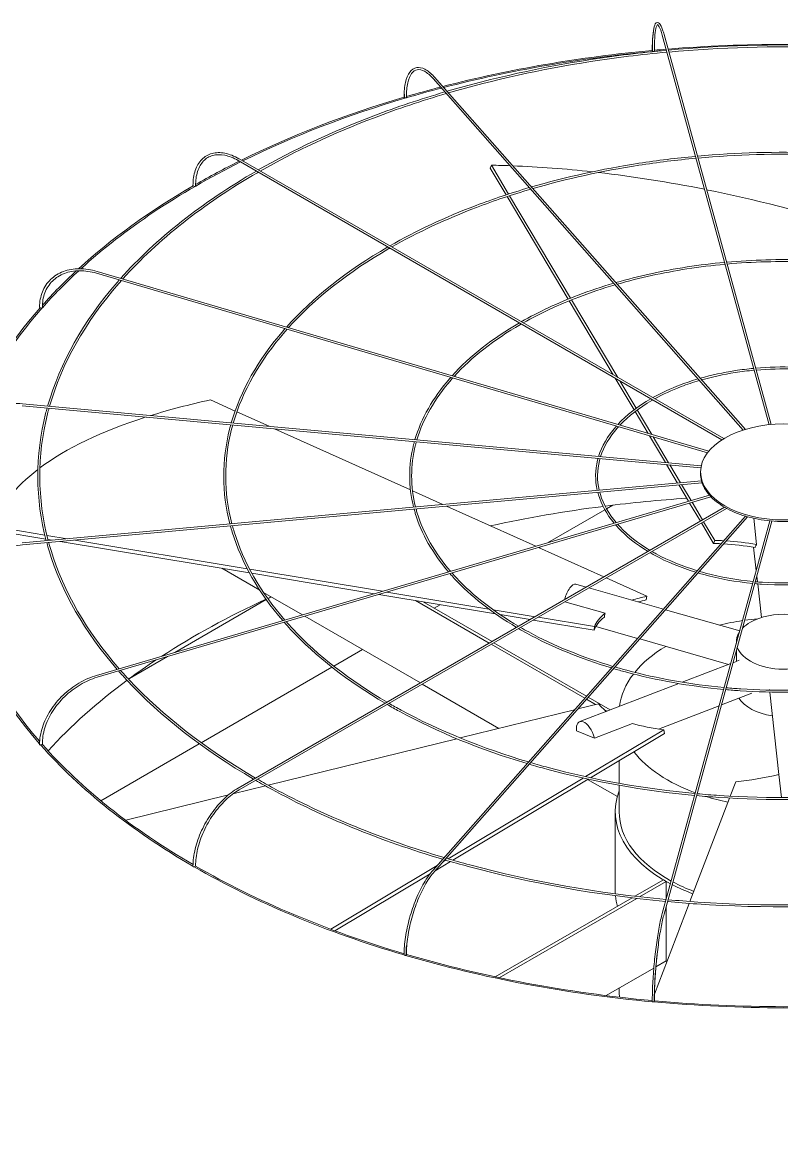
# Model space of a CAD drawing. Header units: millimetres. Extents: x -312439 to 477422, y -331570 to 212570.
# Drawn here: x 396919.3 to 397157.8, y 93572.8 to 93925.2 of the extents above; entities that cross this region are included whole.
import ezdxf

# ---------------------------------------------------------------- set-up
doc = ezdxf.new("R2010")
doc.units = ezdxf.units.MM

msp = doc.modelspace()

# ---------------------------------------------------------------- linework, layer by layer
at = {"color": 0, "linetype": 'Continuous', "lineweight": 0, "extrusion": (8.40036e-17, 0.816497, 0.57735)}
for p, q in [((397153.877, 93798.753), (397120.284, 93921.208)), ((397120.875, 93921.37), (397154.496, 93798.813)), ((397048.276, 93907.566), (397145.776, 93797.088)), ((397048.736, 93907.971), (397146.417, 93797.287)), ((397139.076, 93794.01), (396987.043, 93881.786)), ((397139.667, 93794.376), (396987.35, 93882.316)), ((397066.276, 93879.343), (397066.646, 93880.31)), ((397071.239, 93871.003), (397066.276, 93879.343)), ((397066.646, 93880.31), (397072.03, 93871.262)), ((397090.739, 93838.228), (397071.559, 93870.464)), ((397072.351, 93870.723), (397091.502, 93838.536)), ((397134.497, 93789.899), (396942.566, 93846.36)), ((396942.739, 93846.948), (397134.906, 93790.417)), ((397104.881, 93814.459), (397091.056, 93837.696)), ((397091.819, 93838.003), (397106.322, 93813.628)), ((397111.447, 93803.425), (397105.522, 93813.382)), ((397106.963, 93812.551), (397112.102, 93803.913)), ((396919.207, 93804.737), (397132.447, 93785.238)), ((397132.561, 93785.843), (396919.262, 93805.347)), ((396986.087, 93803.062), (396978.329, 93806.554)), ((396996.755, 93798.261), (396986.647, 93802.81)), ((397115.851, 93796.023), (397111.762, 93802.895)), ((397112.416, 93803.385), (397116.997, 93795.686)), ((397041.184, 93778.265), (396998.469, 93797.489)), ((397121.295, 93786.873), (397116.312, 93795.249)), ((397117.458, 93794.912), (397122.295, 93786.781)), ((397125.132, 93780.425), (397121.682, 93786.222)), ((397122.682, 93786.131), (397126.029, 93780.507)), ((397132.345, 93783.404), (397132.345, 93783.904)), ((396919.207, 93761.594), (397132.648, 93781.112)), ((397132.829, 93780.514), (396919.262, 93760.984)), ((397128.548, 93774.683), (397125.479, 93779.841)), ((397126.376, 93779.923), (397129.353, 93774.919)), ((396942.566, 93719.971), (397135.136, 93776.62)), ((396942.739, 93719.384), (397135.595, 93776.117)), ((397051.372, 93773.68), (397041.835, 93777.972)), ((396987.043, 93684.546), (397139.897, 93772.796)), ((397140.516, 93772.446), (396987.35, 93684.015)), ((397080.53, 93760.557), (397052.507, 93773.169)), ((397102.798, 93772.347), (397104.727, 93773.461)), ((397132.286, 93768.401), (397128.872, 93774.139)), ((397129.676, 93774.376), (397132.99, 93768.808)), ((397146.453, 93770.011), (397048.276, 93658.766)), ((397147.104, 93769.823), (397048.736, 93658.36)), ((397084.295, 93761.664), (397102.268, 93772.041)), ((397149.953, 93761.128), (397149.04, 93769.337)), ((396926.614, 93762.829), (396909.759, 93765.635)), ((396909.923, 93766.78), (396926.31, 93764.052)), ((397154.138, 93768.529), (397120.284, 93645.124)), ((397120.875, 93644.961), (397154.758, 93768.473)), ((397136.43, 93761.436), (397132.599, 93767.875)), ((397133.303, 93768.281), (397136.8, 93762.403)), ((396926.967, 93763.943), (396933.322, 93762.885)), ((396928.776, 93762.469), (396927.274, 93762.719)), ((396990.592, 93752.178), (396931.16, 93762.072)), ((396935.706, 93762.488), (396989.91, 93753.464)), ((397136.43, 93761.436), (397136.8, 93762.403)), ((397101.978, 93750.903), (397081.387, 93760.171)), ((397081.567, 93760.09), (397082.04, 93760.363)), ((397149.01, 93760.257), (397149.834, 93752.84)), ((396993.855, 93746.715), (396981.882, 93753.628)), ((396990.666, 93753.338), (397032.382, 93746.393)), ((397029.836, 93745.644), (396991.36, 93752.05)), ((397150.017, 93751.193), (397150.222, 93749.352)), ((397093.1, 93748.665), (397096.446, 93747.709)), ((397097.265, 93747.475), (397120.665, 93740.79)), ((397115.451, 93744.84), (397102.667, 93750.594)), ((397150.291, 93748.732), (397151.466, 93738.166)), ((397007.229, 93738.994), (396995.047, 93746.027)), ((396996.389, 93744.096), (396996.955, 93744.423)), ((397067.916, 93739.304), (397031.222, 93745.413)), ((397033.767, 93746.162), (397065.797, 93740.83)), ((397115.286, 93743.695), (397115.451, 93744.84)), ((396967.109, 93727.191), (396995.856, 93743.789)), ((397042.737, 93743.496), (397065.943, 93730.098)), ((397066.809, 93730.598), (397045.172, 93743.091)), ((397048.648, 93741.084), (397050.568, 93742.192)), ((397067.14, 93740.606), (397080.337, 93738.409)), ((397089.696, 93743.105), (397102.319, 93739.499)), ((397121.317, 93740.604), (397144.649, 93733.938)), ((397044.29, 93717.597), (397007.962, 93738.571)), ((397078.761, 93737.499), (397069.339, 93739.067)), ((397098.871, 93734.15), (397079.711, 93737.34)), ((397081.288, 93738.25), (397099.036, 93735.296)), ((397098.871, 93734.15), (397099.036, 93735.296)), ((397099.437, 93735.357), (397112.561, 93731.608)), ((397096.528, 93713.44), (397067.422, 93730.245)), ((397113.214, 93731.421), (397141.168, 93723.435)), ((397143.604, 93730.557), (397143.604, 93730.128)), ((397017.092, 93722.865), (397026.129, 93728.082)), ((397066.555, 93729.745), (397095.943, 93712.778)), ((397143.604, 93727.813), (397143.604, 93724.372)), ((396952.863, 93718.967), (396964.854, 93725.889)), ((397126.61, 93717.835), (397141.838, 93723.693)), ((397142.548, 93723.966), (397144.493, 93724.714)), ((396975.428, 93698.81), (397016.521, 93722.535)), ((397069.004, 93703.328), (397044.902, 93717.243)), ((397094.386, 93705.44), (397125.483, 93717.401)), ((397096.484, 93712.465), (397099.36, 93710.805)), ((397103.988, 93709.133), (397097.069, 93713.128)), ((397138.916, 93710.724), (397148.462, 93714.396)), ((397154.005, 93715.332), (397153.978, 93715.575)), ((397156.953, 93688.818), (397154.073, 93714.718)), ((397092.77, 93709.182), (397056.753, 93700.31)), ((397100.293, 93711.035), (397093.814, 93709.439)), ((397101.995, 93709.284), (397102.948, 93708.733)), ((397119.089, 93703.097), (397138.206, 93710.45)), ((397093.316, 93702.547), (397099.012, 93700.278)), ((397096.224, 93688.14), (397120.815, 93702.86)), ((397121.021, 93701.728), (397097.764, 93687.807)), ((397099.012, 93700.278), (397110.945, 93704.868)), ((397121.021, 93701.728), (397120.815, 93702.86)), ((396943.875, 93680.593), (396974.848, 93698.475)), ((397055.749, 93700.063), (396996.48, 93685.464)), ((397106.779, 93686.047), (397106.779, 93693.204)), ((397053.081, 93662.316), (397095.458, 93687.681)), ((397156.953, 93688.818), (397157.761, 93681.552)), ((396995.607, 93685.249), (396985.414, 93682.738)), ((397096.993, 93687.346), (397054.495, 93661.907)), ((397106.194, 93681.856), (397096.842, 93687.256)), ((397106.779, 93677.115), (397106.779, 93685.425)), ((397143.422, 93686.554), (397141.683, 93682.016)), ((396983.967, 93682.382), (396951.707, 93674.435)), ((397141.453, 93681.415), (397128.998, 93648.907)), ((397105.554, 93652.112), (397105.554, 93677.115)), ((397016.137, 93640.202), (397049.538, 93660.195)), ((397053.775, 93661.477), (397048.923, 93658.572)), ((397051.27, 93661.232), (397052.365, 93661.887)), ((397047.349, 93657.63), (397017.43, 93639.721)), ((397120.655, 93655.719), (397111.713, 93650.556)), ((397113.155, 93650.389), (397121.521, 93655.219)), ((397121.521, 93655.219), (397120.655, 93655.719)), ((397121.521, 93655.219), (397121.521, 93649.63)), ((397110.827, 93650.045), (397067.841, 93625.227)), ((397069.108, 93624.959), (397112.265, 93649.875)), ((397128.769, 93648.31), (397117.847, 93619.803)), ((397121.521, 93647.315), (397121.521, 93630.216)), ((397117.652, 93627.982), (397102.682, 93619.339)), ((397121.521, 93630.216), (397118.317, 93628.366)), ((397106.779, 93620.718), (397106.779, 93621.705)), ((397117.169, 93618.033), (397117.066, 93617.765))]:
    msp.add_line(p, q, dxfattribs=at)
at = {"color": 0, "linetype": 'Continuous', "lineweight": 0}
for centre, major_axis, ratio, start_param, end_param in [((397158.579, 93766.893), (-262.225, 0), 0.5773503, 4.8542575, 4.8684283), ((397158.579, 93766.893), (-262.225, 0), 0.5773503, 4.5737285, 4.8518651), ((397158.579, 93766.893), (-262.225, 0), 0.5773503, 4.8709744, 5.1337903), ((397158.579, 93766.893), (-261.613, 0), 0.5773503, 4.8702538, 5.1336735), ((397117.474, 93916.4), (0.306, 0), 0.5773503, 3.1415927, 3.7072911), ((397117.522, 93916.226), (0.306, 0.001), 0.5647458, 3.2969897, 4.867786), ((397117.522, 93916.226), (0.306, 0.001), 0.5647458, 4.867786, 6.2831853), ((397158.579, 93766.893), (-261.613, 0), 0.5773503, 4.8601846, 4.8693633), ((397158.579, 93766.893), (-261.613, 0), 0.5773503, 5.1364588, 5.1836819), ((397158.579, 93766.893), (-262.225, 0), 0.5773503, 5.1365691, 5.1818933), ((397158.579, 93766.893), (-262.225, 0), 0.5773503, 5.1849758, 5.420347), ((397158.579, 93766.893), (-261.613, 0), 0.5773503, 5.183912, 5.4201653), ((397039.493, 93901.772), (0.306, 0), 0.5773503, 3.1415927, 4.134446), ((397039.632, 93901.614), (0.306, 0.003), 0.5659728, 3.6079382, 5.1787345), ((397039.632, 93901.614), (0.306, 0.003), 0.5659728, 5.1787345, 6.2831853), ((397158.579, 93766.893), (-262.225, 0), 0.5773503, 5.4236595, 5.4949761), ((397158.579, 93766.893), (-261.613, 0), 0.5773503, 5.4234857, 5.718128), ((397158.95, 93725.177), (-236.033, 90.421), 0.5343599, 5.2814302, 5.3074736), ((397158.95, 93725.177), (-236.033, 90.421), 0.5343599, 5.1688261, 5.2776752), ((397158.95, 93725.177), (-236.033, 90.421), 0.5343599, 5.0198116, 5.1604272), ((397158.579, 93766.893), (-262.225, 0), 0.5773503, 5.4989549, 5.7196003), ((396973.158, 93873.946), (0.306, 0), 0.5773503, 3.1415927, 4.450555), ((396973.375, 93873.821), (0.306, 0.004), 0.5683066, 3.9193388, 5.4901351), ((396973.375, 93873.821), (0.306, 0.004), 0.5683066, 5.4901351, 6.2831853), ((397158.95, 93725.177), (-236.033, 90.421), 0.5343599, 4.8289255, 5.0170065), ((397158.579, 93766.893), (-261.613, 0), 0.5773503, 5.7230202, 5.8115447), ((397158.579, 93766.893), (-262.225, 0), 0.5773503, 5.7247725, 5.8068149), ((396924.963, 93835.648), (0.306, 0), 0.5773503, 3.1415927, 4.7647143), ((396925.236, 93835.567), (0.306, 0.005), 0.5715189, 5.8022509, 6.2831853), ((397158.579, 93766.893), (-262.225, 0), 0.5773503, 5.8129334, 6.0685314), ((397158.579, 93766.893), (-261.613, 0), 0.5773503, 5.8119417, 6.0598961), ((396925.236, 93835.567), (0.306, 0.005), 0.5715189, 4.2314546, 5.8022509), ((397158.744, 93725.355), (-250.189, 35.961), 0.3284711, 5.5638228, 5.6785471), ((397158.744, 93725.355), (-250.189, 35.961), 0.3284711, 5.6885713, 5.965771), ((397158.744, 93725.355), (-250.189, 35.961), 0.3284711, 5.9728515, 6.2156373), ((397158.471, 93783.404), (-26.126, 0), 0.5773503, 0, 0.1535113), ((397158.471, 93783.404), (-26.126, 0), 0.5773503, 0.160648, 0.4676706), ((397158.579, 93625.653), (-261.613, 0), 0.5773503, 4.8296672, 4.9289778), ((397158.471, 93783.404), (-26.126, 0), 0.5773503, 0.4748072, 0.7818298), ((397158.579, 93625.653), (-261.613, 0), 0.5773503, 4.9315023, 5.0730373), ((397158.471, 93783.404), (-26.126, 0), 0.5773503, 0.7889665, 1.0959891), ((397158.471, 93783.404), (-26.126, 0), 0.5773503, 1.1031258, 1.4101484), ((397158.471, 93783.404), (-26.126, 0), 0.5773503, 1.417285, 1.7243076), ((397158.95, 93725.177), (56.639, -21.698), 0.5343599, 2.113134, 2.1658809), ((397158.95, 93725.177), (56.639, -21.698), 0.5343599, 1.92896, 2.0989228), ((397158.579, 93724.21), (-56.639, 21.698), 0.5343599, 5.2632147, 5.3074736), ((397158.579, 93724.21), (-56.639, 21.698), 0.5343599, 5.0728277, 5.2488944), ((397091.581, 93743.35), (1.518, 5.315), 0.3621096, 0, 1.5955332), ((397158.579, 93625.653), (-261.613, 0), 0.5773503, 5.3759613, 5.381266), ((397158.744, 93725.355), (-60.036, 8.629), 0.3284711, 5.5638228, 5.6832782), ((397158.579, 93766.893), (-262.225, 0), 0.5773503, 0.15775, 0.4689102), ((397158.579, 93766.893), (-261.613, 0), 0.5773503, 0.1573017, 0.4645126), ((397158.579, 93625.653), (-261.613, 0), 0.5773503, 5.3840325, 5.5566031), ((397158.579, 93724.21), (-60.036, 8.629), 0.3284711, 5.5638228, 5.6281345), ((397158.579, 93724.21), (-60.036, 8.629), 0.3284711, 5.9809914, 6.2156373), ((397158.744, 93725.355), (-60.036, 8.629), 0.3284711, 5.9787164, 6.2156373), ((397158.579, 93708.245), (-51.8, 0), 0.5773503, 4.9668384, 5.1151413), ((397158.579, 93708.245), (-51.8, 0), 0.5773503, 4.8725497, 4.9536635), ((397158.579, 93730.557), (-14.976, 0), 0.5773503, 3.6916997, 5.4977871), ((397158.579, 93730.557), (-14.976, 0), 0.5773503, 5.9253681, 6.3268432), ((397158.579, 93730.557), (-14.976, 0), 0.5773503, 5.4977871, 5.7722245), ((397158.579, 93708.245), (-51.8, 0), 0.5773503, 5.5125312, 5.8454489), ((397158.579, 93730.557), (-14.976, 0), 0.5773503, 0.1968015, 2.9056449), ((397158.579, 93625.653), (-261.613, 0), 0.5773503, 5.5668053, 5.6187776), ((397158.579, 93708.245), (-51.8, 0), 0.5773503, 5.864801, 6.2160224), ((397158.579, 93625.653), (-261.613, 0), 0.5773503, 5.6218563, 5.7966666), ((397158.579, 93715.65), (-14.976, 0), 0.5773503, 0.3310244, 1.3226651), ((397158.374, 93725.341), (-59.674, -10.853), 0.3443205, 0.1772511, 0.3142745), ((397096.37, 93700.281), (-1.984, 5.159), 0.4527097, 4.5393785, 7.2340672), ((397158.374, 93725.341), (-59.674, -10.853), 0.3443205, 0.5921448, 0.8290657), ((396924.963, 93698.263), (0.306, 0), 0.5773503, 3.1415927, 5.7071921), ((396925.236, 93698.344), (0.306, 0.005), 0.5830421, 5.1737369, 6.2831853), ((397158.579, 93766.893), (-261.613, 0), 0.5773503, 0.4715588, 0.781436), ((397158.579, 93766.893), (-262.225, 0), 0.5773503, 0.4717795, 0.7837457), ((397158.579, 93708.245), (-51.8, 0), 0.5773503, 0.4237953, 1.0021877), ((397158.209, 93725.149), (-56.425, -22.248), 0.5660586, 1.0925617, 1.3294826), ((397158.579, 93677.115), (-53.025, 0), 0.5773503, 6.0678252, 7.1147249), ((397158.579, 93708.245), (-51.8, 0), 0.5773503, 1.0153625, 1.0203014), ((397158.579, 93708.245), (-51.8, 0), 0.5773503, 1.0757224, 1.2236785), ((397158.579, 93677.115), (51.8, 0), 0.5773503, 3.1415927, 3.9574848), ((396973.158, 93659.965), (0.306, 0), 0.5773503, 3.1415927, 6.0213513), ((397158.579, 93766.893), (-262.225, 0), 0.5773503, 0.7858257, 1.0981183), ((396973.375, 93660.09), (0.306, 0.004), 0.5862544, 5.4898935, 6.2831853), ((397158.579, 93766.893), (-261.613, 0), 0.5773503, 0.7858227, 1.096892), ((397158.579, 93677.115), (-53.025, 0), 0.5773503, 0.8456372, 1.0001122), ((397158.579, 93677.115), (51.8, 0), 0.5773503, 3.9720631, 4.1329788), ((397158.579, 93652.112), (53.025, 0), 0.5773503, 3.1415927, 3.1671433), ((397158.579, 93652.112), (53.025, 0), 0.5773503, 3.1875095, 3.2970925), ((397039.493, 93632.14), (-0.306, 0), 0.5773503, 0, 3.1415927), ((397158.579, 93766.893), (-262.225, 0), 0.5773503, 1.0998851, 1.4125333), ((397039.632, 93632.297), (-0.306, -0.003), 0.5885883, 2.6652649, 3.1415927), ((397158.579, 93766.893), (-261.613, 0), 0.5773503, 1.1000981, 1.4118355), ((397158.579, 93652.112), (53.025, 0), 0.5773503, 3.9385413, 3.9453811), ((397158.579, 93626.153), (262.225, 0), 0.5773503, 3.1415927, 5.4977871), ((397158.579, 93620.718), (51.8, 0), 0.5773503, 3.1415927, 3.2048035), ((397117.474, 93617.511), (-0.306, 0), 0.5773503, 0, 3.1415927), ((397158.579, 93766.893), (-262.225, 0), 0.5773503, 1.4139544, 1.727034), ((397117.522, 93617.686), (-0.306, -0.001), 0.5898153, 2.9827557, 3.1415927), ((397158.579, 93766.893), (-261.613, 0), 0.5773503, 1.41439, 1.726367)]:
    msp.add_ellipse(centre, major_axis=major_axis, ratio=ratio, start_param=start_param, end_param=end_param, dxfattribs=at)
msp.add_ellipse((397158.471, 93783.904), major_axis=(26.126, 0), ratio=0.5773503, dxfattribs=at)
for points, knots in [([(397117.168, 93916.4), (397117.168, 93918.104), (397117.219, 93919.621), (397117.422, 93922.139), (397117.571, 93923.138), (397117.973, 93924.56), (397118.199, 93925.076), (397118.984, 93925.191), (397119.232, 93925.043), (397119.784, 93924.458), (397120.091, 93923.803), (397120.571, 93922.422), (397120.723, 93921.924), (397120.875, 93921.37)], [4.712389, 4.712389, 4.712389, 4.712389, 5.0265482, 5.0265482, 5.3407075, 5.3407075, 5.6548668, 5.6548668, 5.8236028, 5.8236028, 6.1377621, 6.1377621, 6.2831853, 6.2831853, 6.2831853, 6.2831853]), ([(397120.284, 93921.208), (397119.966, 93922.368), (397119.647, 93923.26), (397119.091, 93924.341), (397118.841, 93924.49), (397118.815, 93924.49), (397118.61, 93924.342), (397118.258, 93923.177), (397118.113, 93922.327), (397117.903, 93920.084), (397117.841, 93918.653), (397117.828, 93916.765), (397117.827, 93916.498), (397117.828, 93916.226)], [0, 0, 0, 0, 0.3152669, 0.3152669, 0.6094726, 0.6094726, 0.9267406, 0.9267406, 1.2208373, 1.2208373, 1.5356304, 1.5356304, 1.5863402, 1.5863402, 1.5863402, 1.5863402]), ([(397117.55, 93922.536), (397117.54, 93922.475), (397117.531, 93922.414), (397117.38, 93921.327), (397117.285, 93920.023), (397117.222, 93917.786), (397117.213, 93917.025), (397117.216, 93916.225)], [1.10131175, 1.10131175, 1.10131175, 1.10131175, 1.12076762, 1.12076762, 1.43803566, 1.43803566, 1.5863026, 1.5863026, 1.5863026, 1.5863026]), ([(397194.728, 93916.49), (397187.234, 93917.168), (397179.682, 93917.635), (397155.454, 93918.451), (397138.696, 93917.981), (397122.214, 93916.49)], [5.342386, 5.342386, 5.342386, 5.342386, 5.43953692, 5.43953692, 5.65318828, 5.65318828, 5.65318828, 5.65318828]), ([(397194.564, 93915.89), (397187.046, 93916.568), (397179.47, 93917.034), (397155.351, 93917.833), (397138.729, 93917.364), (397122.378, 93915.89)], [5.34285963, 5.34285963, 5.34285963, 5.34285963, 5.44045758, 5.44045758, 5.65271466, 5.65271466, 5.65271466, 5.65271466]), ([(397121.594, 93916.433), (397113.587, 93915.697), (397105.647, 93914.719), (397082.22, 93911.094), (397067.058, 93907.746), (397052.651, 93903.534)], [5.65586592, 5.65586592, 5.65586592, 5.65586592, 5.75969853, 5.75969853, 5.96646224, 5.96646224, 5.96646224, 5.96646224]), ([(397121.759, 93915.833), (397113.682, 93915.092), (397105.672, 93914.106), (397082.351, 93910.488), (397067.355, 93907.181), (397053.099, 93903.027)], [5.65539644, 5.65539644, 5.65539644, 5.65539644, 5.76029586, 5.76029586, 5.96514032, 5.96514032, 5.96514032, 5.96514032]), ([(397039.187, 93901.772), (397039.187, 93903.487), (397039.337, 93905.036), (397039.934, 93907.662), (397040.378, 93908.74), (397041.559, 93910.325), (397042.308, 93910.83), (397043.948, 93911.115), (397044.808, 93910.942), (397046.621, 93910.021), (397047.585, 93909.235), (397048.61, 93908.113), (397048.673, 93908.043), (397048.736, 93907.971)], [4.712389, 4.712389, 4.712389, 4.712389, 5.0265482, 5.0265482, 5.3407075, 5.3407075, 5.6548668, 5.6548668, 5.9484515, 5.9484515, 6.2626108, 6.2626108, 6.2831853, 6.2831853, 6.2831853, 6.2831853]), ([(397048.276, 93907.566), (397047.362, 93908.602), (397046.454, 93909.368), (397044.771, 93910.29), (397044.005, 93910.446), (397042.664, 93910.211), (397042.067, 93909.817), (397041.04, 93908.418), (397040.623, 93907.414), (397040.071, 93904.91), (397039.931, 93903.42), (397039.937, 93901.713), (397039.938, 93901.665), (397039.938, 93901.617)], [0, 0, 0, 0, 0.3146448, 0.3146448, 0.6289116, 0.6289116, 0.9461796, 0.9461796, 1.2634477, 1.2634477, 1.5772832, 1.5772832, 1.5863402, 1.5863402, 1.5863402, 1.5863402]), ([(397052.002, 93903.344), (397044.329, 93901.084), (397036.871, 93898.579), (397016.639, 93890.891), (397004.462, 93885.183), (396993.385, 93878.832)], [5.96956861, 5.96956861, 5.96956861, 5.96956861, 6.07987049, 6.07987049, 6.27966483, 6.27966483, 6.27966483, 6.27966483]), ([(397052.45, 93902.837), (397044.677, 93900.555), (397037.125, 93898.021), (397016.975, 93890.36), (397004.948, 93884.732), (396993.999, 93878.478)], [5.96825255, 5.96825255, 5.96825255, 5.96825255, 6.08012371, 6.08012371, 6.27780239, 6.27780239, 6.27780239, 6.27780239]), ([(397039.335, 93902.626), (397039.329, 93902.422), (397039.326, 93902.215), (397039.324, 93901.876), (397039.324, 93901.745), (397039.326, 93901.613)], [7.805980691, 7.805980691, 7.805980691, 7.805980691, 7.845140151, 7.845140151, 7.869416781, 7.869416781, 7.869416781, 7.869416781]), ([(396972.852, 93873.946), (396972.852, 93875.671), (396973.088, 93877.267), (396974.022, 93880.046), (396974.72, 93881.229), (396976.519, 93883.05), (396977.617, 93883.686), (396980.085, 93884.337), (396981.452, 93884.354), (396984.317, 93883.785), (396985.816, 93883.197), (396987.323, 93882.332), (396987.336, 93882.324), (396987.35, 93882.316)], [0, 0, 0, 0, 0.3141593, 0.3141593, 0.6283185, 0.6283185, 0.9411039, 0.9411039, 1.2538555, 1.2538555, 1.5680148, 1.5680148, 1.5707963, 1.5707963, 1.5707963, 1.5707963]), ([(396987.043, 93881.786), (396985.606, 93882.616), (396984.174, 93883.177), (396981.475, 93883.712), (396980.208, 93883.687), (396977.957, 93883.073), (396976.97, 93882.486), (396975.347, 93880.792), (396974.712, 93879.684), (396973.867, 93877.036), (396973.658, 93875.499), (396973.681, 93873.825)], [4.712389, 4.712389, 4.712389, 4.712389, 5.029657, 5.029657, 5.3469251, 5.3469251, 5.6641931, 5.6641931, 5.9814611, 5.9814611, 6.2987292, 6.2987292, 6.2987292, 6.2987292]), ([(397130.737, 93883.105), (397124.752, 93882.553), (397118.816, 93881.823), (397101.3, 93879.113), (397089.961, 93876.613), (397079.184, 93873.47)], [5.65618024, 5.65618024, 5.65618024, 5.65618024, 5.75959703, 5.75959703, 5.96555925, 5.96555925, 5.96555925, 5.96555925]), ([(397130.902, 93882.506), (397124.846, 93881.949), (397118.841, 93881.21), (397101.431, 93878.508), (397090.258, 93876.048), (397079.632, 93872.962)], [5.6555551, 5.6555551, 5.6555551, 5.6555551, 5.760393, 5.760393, 5.9637948, 5.9637948, 5.9637948, 5.9637948]), ([(397185.585, 93883.162), (397180.002, 93883.665), (397174.376, 93884.013), (397156.258, 93884.624), (397143.705, 93884.275), (397131.357, 93883.162)], [5.34296141, 5.34296141, 5.34296141, 5.34296141, 5.43938168, 5.43938168, 5.65261288, 5.65261288, 5.65261288, 5.65261288]), ([(397185.421, 93882.562), (397179.814, 93883.065), (397174.164, 93883.411), (397156.156, 93884.006), (397143.738, 93883.658), (397131.521, 93882.562)], [5.34359392, 5.34359392, 5.34359392, 5.34359392, 5.44060854, 5.44060854, 5.65198037, 5.65198037, 5.65198037, 5.65198037]), ([(397078.535, 93873.279), (397072.785, 93871.585), (397067.196, 93869.707), (397052.075, 93863.962), (397042.984, 93859.707), (397034.708, 93854.974)], [5.96969757, 5.96969757, 5.96969757, 5.96969757, 6.07982614, 6.07982614, 6.27841616, 6.27841616, 6.27841616, 6.27841616]), ([(397078.983, 93872.773), (397073.132, 93871.056), (397067.449, 93869.15), (397052.41, 93863.432), (397043.471, 93859.256), (397035.323, 93854.619)], [5.96794353, 5.96794353, 5.96794353, 5.96794353, 6.08016355, 6.08016355, 6.27592849, 6.27592849, 6.27592849, 6.27592849]), ([(397139.877, 93849.789), (397135.914, 93849.422), (397131.983, 93848.937), (397120.377, 93847.143), (397112.859, 93845.49), (397105.709, 93843.414)], [5.65683386, 5.65683386, 5.65683386, 5.65683386, 5.75939254, 5.75939254, 5.96383461, 5.96383461, 5.96383461, 5.96383461]), ([(397176.446, 93849.845), (397172.772, 93850.174), (397169.072, 93850.401), (397157.062, 93850.809), (397148.712, 93850.58), (397140.497, 93849.845)], [5.34408303, 5.34408303, 5.34408303, 5.34408303, 5.43906993, 5.43906993, 5.65149126, 5.65149126, 5.65149126, 5.65149126]), ([(397176.281, 93849.245), (397172.584, 93849.573), (397168.86, 93849.8), (397156.959, 93850.191), (397148.745, 93849.963), (397140.661, 93849.245)], [5.34503474, 5.34503474, 5.34503474, 5.34503474, 5.44090812, 5.44090812, 5.65053954, 5.65053954, 5.65053954, 5.65053954]), ([(396924.657, 93835.648), (396924.657, 93837.38), (396924.956, 93839.03), (396926.132, 93842), (396927.008, 93843.319), (396929.249, 93845.486), (396930.613, 93846.333), (396933.684, 93847.475), (396935.391, 93847.769), (396938.979, 93847.781), (396940.861, 93847.501), (396942.739, 93846.948)], [4.712389, 4.712389, 4.712389, 4.712389, 5.0265482, 5.0265482, 5.3407075, 5.3407075, 5.6548668, 5.6548668, 5.969026, 5.969026, 6.2831853, 6.2831853, 6.2831853, 6.2831853]), ([(396942.566, 93846.36), (396940.75, 93846.895), (396938.938, 93847.161), (396935.503, 93847.138), (396933.882, 93846.849), (396930.989, 93845.748), (396929.719, 93844.939), (396927.644, 93842.88), (396926.84, 93841.632), (396925.775, 93838.808), (396925.514, 93837.234), (396925.542, 93835.573)], [0, 0, 0, 0, 0.317268, 0.317268, 0.6345361, 0.6345361, 0.9518041, 0.9518041, 1.2690722, 1.2690722, 1.5863402, 1.5863402, 1.5863402, 1.5863402]), ([(397140.041, 93849.189), (397136.008, 93848.817), (397132.008, 93848.324), (397120.508, 93846.538), (397113.156, 93844.925), (397106.157, 93842.906)], [5.65589869, 5.65589869, 5.65589869, 5.65589869, 5.76058509, 5.76058509, 5.96118261, 5.96118261, 5.96118261, 5.96118261]), ([(396949.707, 93844.26), (396949.482, 93844.005), (396949.258, 93843.749), (396938.418, 93831.28), (396931.02, 93818.125), (396927.185, 93804.623)], [0.31387846, 0.31387846, 0.31387846, 0.31387846, 0.32022171, 0.32022171, 0.6228537, 0.6228537, 0.6228537, 0.6228537]), ([(396950.356, 93844.069), (396950.083, 93843.761), (396949.812, 93843.453), (396938.981, 93831.007), (396931.627, 93817.952), (396927.805, 93804.566)], [0.31209175, 0.31209175, 0.31209175, 0.31209175, 0.31977769, 0.31977769, 0.62202139, 0.62202139, 0.62202139, 0.62202139]), ([(397105.06, 93843.224), (397101.235, 93842.096), (397097.517, 93840.847), (397087.507, 93837.044), (397081.5, 93834.239), (397076.022, 93831.121)], [5.97003164, 5.97003164, 5.97003164, 5.97003164, 6.07973571, 6.07973571, 6.27604568, 6.27604568, 6.27604568, 6.27604568]), ([(397105.507, 93842.717), (397101.583, 93841.567), (397097.771, 93840.29), (397087.843, 93836.514), (397081.987, 93833.788), (397076.637, 93830.766)], [5.96740299, 5.96740299, 5.96740299, 5.96740299, 6.08024114, 6.08024114, 6.27230164, 6.27230164, 6.27230164, 6.27230164]), ([(397001.773, 93828.943), (397001.596, 93828.744), (397001.421, 93828.544), (396993.327, 93819.231), (396987.791, 93809.42), (396984.895, 93799.346)], [0.31368489, 0.31368489, 0.31368489, 0.31368489, 0.32029533, 0.32029533, 0.62093354, 0.62093354, 0.62093354, 0.62093354]), ([(397002.422, 93828.752), (397002.198, 93828.5), (397001.976, 93828.248), (396993.89, 93818.959), (396988.399, 93809.246), (396985.516, 93799.289)], [0.31130083, 0.31130083, 0.31130083, 0.31130083, 0.31970361, 0.31970361, 0.61980435, 0.61980435, 0.61980435, 0.61980435]), ([(397149.017, 93816.472), (397147.076, 93816.29), (397145.152, 93816.052), (397139.454, 93815.173), (397135.757, 93814.368), (397132.235, 93813.358)], [5.65878241, 5.65878241, 5.65878241, 5.65878241, 5.75876753, 5.75876753, 5.95869527, 5.95869527, 5.95869527, 5.95869527]), ([(397149.181, 93815.872), (397147.171, 93815.686), (397145.177, 93815.439), (397139.585, 93814.568), (397136.054, 93813.802), (397132.684, 93812.849)], [5.65692719, 5.65692719, 5.65692719, 5.65692719, 5.76114351, 5.76114351, 5.95335964, 5.95335964, 5.95335964, 5.95335964]), ([(397167.306, 93816.528), (397165.543, 93816.682), (397163.768, 93816.79), (397157.866, 93816.994), (397153.719, 93816.885), (397149.636, 93816.528)], [5.34742678, 5.34742678, 5.34742678, 5.34742678, 5.43812478, 5.43812478, 5.64814751, 5.64814751, 5.64814751, 5.64814751]), ([(397167.141, 93815.927), (397165.355, 93816.082), (397163.556, 93816.188), (397157.764, 93816.376), (397153.752, 93816.268), (397149.801, 93815.927)], [5.34934775, 5.34934775, 5.34934775, 5.34934775, 5.44178794, 5.44178794, 5.64622654, 5.64622654, 5.64622654, 5.64622654]), ([(397053.83, 93813.629), (397053.705, 93813.488), (397053.582, 93813.347), (397048.233, 93807.191), (397044.559, 93800.719), (397042.604, 93794.069)], [0.31344956, 0.31344956, 0.31344956, 0.31344956, 0.32044212, 0.32044212, 0.61727915, 0.61727915, 0.61727915, 0.61727915]), ([(397054.48, 93813.438), (397054.307, 93813.245), (397054.136, 93813.051), (397048.797, 93806.919), (397045.167, 93800.545), (397043.226, 93794.012)], [0.30986952, 0.30986952, 0.30986952, 0.30986952, 0.31955549, 0.31955549, 0.6155298, 0.6155298, 0.6155298, 0.6155298]), ([(397131.585, 93813.168), (397129.686, 93812.607), (397127.84, 93811.986), (397122.939, 93810.126), (397120.016, 93808.771), (397117.337, 93807.268)], [5.97102709, 5.97102709, 5.97102709, 5.97102709, 6.0794509, 6.0794509, 6.26898955, 6.26898955, 6.26898955, 6.26898955]), ([(397132.032, 93812.661), (397130.034, 93812.078), (397128.094, 93811.429), (397123.275, 93809.596), (397120.504, 93808.32), (397117.955, 93806.911)], [5.96578422, 5.96578422, 5.96578422, 5.96578422, 6.08045705, 6.08045705, 6.26142742, 6.26142742, 6.26142742, 6.26142742]), ([(396899.319, 93790.625), (396899.319, 93792.362), (396899.652, 93794.069), (396900.951, 93797.255), (396901.917, 93798.733), (396904.381, 93801.312), (396905.88, 93802.413), (396909.26, 93804.134), (396911.141, 93804.754), (396915.102, 93805.456), (396917.183, 93805.538), (396919.262, 93805.347)], [4.712389, 4.712389, 4.712389, 4.712389, 5.0265482, 5.0265482, 5.3407075, 5.3407075, 5.6548668, 5.6548668, 5.969026, 5.969026, 6.2831853, 6.2831853, 6.2831853, 6.2831853]), ([(396927.017, 93804.023), (396926.857, 93803.446), (396926.704, 93802.868), (396923.206, 93789.048), (396923.272, 93775.514), (396926.755, 93762.284)], [0.6273321, 0.6273321, 0.6273321, 0.6273321, 0.64026634, 0.64026634, 0.9362265, 0.9362265, 0.9362265, 0.9362265]), ([(396927.636, 93803.967), (396927.474, 93803.382), (396927.318, 93802.796), (396923.815, 93789.011), (396923.884, 93775.529), (396927.373, 93762.341)], [0.62653255, 0.62653255, 0.62653255, 0.62653255, 0.63973087, 0.63973087, 0.93697289, 0.93697289, 0.93697289, 0.93697289]), ([(396984.726, 93798.746), (396984.601, 93798.295), (396984.481, 93797.843), (396981.869, 93787.518), (396981.901, 93777.428), (396984.46, 93767.561)], [0.62689443, 0.62689443, 0.62689443, 0.62689443, 0.64035432, 0.64035432, 0.93404611, 0.93404611, 0.93404611, 0.93404611]), ([(396985.346, 93798.689), (396985.218, 93798.231), (396985.096, 93797.771), (396982.479, 93787.481), (396982.513, 93777.443), (396985.078, 93767.618)], [0.62582334, 0.62582334, 0.62582334, 0.62582334, 0.63964072, 0.63964072, 0.93502054, 0.93502054, 0.93502054, 0.93502054]), ([(397105.888, 93798.315), (397105.815, 93798.233), (397105.742, 93798.15), (397103.139, 93795.15), (397101.328, 93792.017), (397100.317, 93788.791)], [0.31275087, 0.31275087, 0.31275087, 0.31275087, 0.32087906, 0.32087906, 0.60646372, 0.60646372, 0.60646372, 0.60646372]), ([(397106.538, 93798.124), (397106.417, 93797.989), (397106.297, 93797.854), (397103.704, 93794.879), (397101.937, 93791.844), (397100.942, 93788.734)], [0.30556743, 0.30556743, 0.30556743, 0.30556743, 0.31911145, 0.31911145, 0.60263629, 0.60263629, 0.60263629, 0.60263629]), ([(397042.433, 93793.469), (397042.343, 93793.148), (397042.258, 93792.825), (397040.532, 93785.996), (397040.53, 93779.346), (397042.169, 93772.838)], [0.62618978, 0.62618978, 0.62618978, 0.62618978, 0.64052907, 0.64052907, 0.92987427, 0.92987427, 0.92987427, 0.92987427]), ([(397043.053, 93793.413), (397042.96, 93793.083), (397042.872, 93792.754), (397041.142, 93785.959), (397041.142, 93779.36), (397042.787, 93772.895)], [0.62457061, 0.62457061, 0.62457061, 0.62457061, 0.6394598, 0.6394598, 0.93127617, 0.93127617, 0.93127617, 0.93127617]), ([(397100.139, 93788.192), (397100.085, 93788), (397100.034, 93787.808), (397099.194, 93784.474), (397099.16, 93781.264), (397099.885, 93778.116)], [0.62410482, 0.62410482, 0.62410482, 0.62410482, 0.64104385, 0.64104385, 0.91753144, 0.91753144, 0.91753144, 0.91753144]), ([(397100.76, 93788.136), (397100.702, 93787.936), (397100.648, 93787.737), (397099.805, 93784.436), (397099.772, 93781.277), (397100.501, 93778.172)], [0.62079185, 0.62079185, 0.62079185, 0.62079185, 0.63891194, 0.63891194, 0.91997787, 0.91997787, 0.91997787, 0.91997787]), ([(397100.033, 93777.515), (397100.102, 93777.25), (397100.176, 93776.987), (397101.191, 93773.635), (397102.859, 93770.627), (397105.192, 93767.812)], [0.93516687, 0.93516687, 0.93516687, 0.93516687, 0.95843835, 0.95843835, 1.2316048, 1.2316048, 1.2316048, 1.2316048]), ([(397100.651, 93777.571), (397100.72, 93777.313), (397100.794, 93777.055), (397101.81, 93773.759), (397103.482, 93770.789), (397105.833, 93768)], [0.93813971, 0.93813971, 0.93813971, 0.93813971, 0.96156851, 0.96156851, 1.23828559, 1.23828559, 1.23828559, 1.23828559]), ([(397042.326, 93772.238), (397042.448, 93771.779), (397042.579, 93771.321), (397044.657, 93764.489), (397048.176, 93758.284), (397053.126, 93752.495)], [0.93878416, 0.93878416, 0.93878416, 0.93878416, 0.9592157, 0.9592157, 1.24402203, 1.24402203, 1.24402203, 1.24402203]), ([(397042.945, 93772.294), (397043.067, 93771.841), (397043.198, 93771.389), (397045.277, 93764.615), (397048.8, 93758.447), (397053.771, 93752.685)], [0.94031776, 0.94031776, 0.94031776, 0.94031776, 0.96078603, 0.96078603, 1.24747633, 1.24747633, 1.24747633, 1.24747633]), ([(396984.619, 93766.961), (396984.795, 93766.307), (396984.983, 93765.655), (396988.123, 93755.345), (396993.494, 93745.941), (397001.066, 93737.18)], [0.94000678, 0.94000678, 0.94000678, 0.94000678, 0.95947637, 0.95947637, 1.24820492, 1.24820492, 1.24820492, 1.24820492]), ([(396985.238, 93767.017), (396985.414, 93766.37), (396985.601, 93765.723), (396988.743, 93755.47), (396994.119, 93746.105), (397001.711, 93737.37)], [0.94103976, 0.94103976, 0.94103976, 0.94103976, 0.9605244, 0.9605244, 1.25053309, 1.25053309, 1.25053309, 1.25053309]), ([(397105.625, 93767.301), (397105.871, 93767.016), (397106.124, 93766.733), (397108.93, 93763.701), (397112.125, 93761.157), (397115.85, 93758.912)], [1.24820371, 1.24820371, 1.24820371, 1.24820371, 1.27608724, 1.27608724, 1.54927756, 1.54927756, 1.54927756, 1.54927756]), ([(397106.271, 93767.491), (397106.524, 93767.204), (397106.784, 93766.918), (397109.582, 93763.951), (397112.756, 93761.462), (397116.457, 93759.263)], [1.2552022, 1.2552022, 1.2552022, 1.2552022, 1.28394226, 1.28394226, 1.55644282, 1.55644282, 1.55644282, 1.55644282]), ([(396926.915, 93761.684), (396927.144, 93760.84), (396927.387, 93759.997), (396931.59, 93746.208), (396938.817, 93733.604), (396949.015, 93721.868)], [0.94070481, 0.94070481, 0.94070481, 0.94070481, 0.95960699, 0.95960699, 1.25038008, 1.25038008, 1.25038008, 1.25038008]), ([(396927.535, 93761.741), (396927.763, 93760.902), (396928.005, 93760.065), (396932.21, 93746.334), (396939.442, 93733.768), (396949.661, 93722.058)], [0.94148414, 0.94148414, 0.94148414, 0.94148414, 0.96039344, 0.96039344, 1.25213605, 1.25213605, 1.25213605, 1.25213605]), ([(396919.262, 93760.984), (396917.247, 93760.8), (396915.231, 93760.349), (396911.4, 93758.959), (396909.585, 93758.02), (396906.342, 93755.749), (396904.913, 93754.418), (396902.582, 93751.5), (396901.68, 93749.914), (396900.491, 93746.646), (396900.203, 93744.965), (396900.234, 93743.319)], [0, 0, 0, 0, 0.317268, 0.317268, 0.6345361, 0.6345361, 0.9518041, 0.9518041, 1.2690722, 1.2690722, 1.5863402, 1.5863402, 1.5863402, 1.5863402]), ([(397116.454, 93758.553), (397116.903, 93758.29), (397117.359, 93758.032), (397121.723, 93755.638), (397126.128, 93753.81), (397130.875, 93752.36)], [1.5639266, 1.5639266, 1.5639266, 1.5639266, 1.59638594, 1.59638594, 1.86940636, 1.86940636, 1.86940636, 1.86940636]), ([(397117.065, 93758.906), (397117.511, 93758.649), (397117.964, 93758.396), (397122.28, 93756.063), (397126.632, 93754.279), (397131.321, 93752.864)], [1.5712561, 1.5712561, 1.5712561, 1.5712561, 1.60358263, 1.60358263, 1.87454698, 1.87454698, 1.87454698, 1.87454698]), ([(397149.453, 93760.183), (397149.558, 93760.457), (397149.698, 93760.735), (397149.898, 93761.047), (397149.925, 93761.087), (397149.953, 93761.128)], [0, 0, 0, 0, 1.7008868, 1.7008868, 1.9577529, 1.9577529, 1.9577529, 1.9577529]), ([(397053.566, 93751.986), (397054.019, 93751.467), (397054.484, 93750.952), (397060.194, 93744.81), (397066.805, 93739.616), (397074.532, 93735.057)], [1.2523872, 1.2523872, 1.2523872, 1.2523872, 1.27803342, 1.27803342, 1.55997281, 1.55997281, 1.55997281, 1.55997281]), ([(397054.214, 93752.177), (397054.673, 93751.655), (397055.144, 93751.137), (397060.847, 93745.061), (397067.437, 93739.921), (397075.142, 93735.409)], [1.2559207, 1.2559207, 1.2559207, 1.2559207, 1.28197401, 1.28197401, 1.56361702, 1.56361702, 1.56361702, 1.56361702]), ([(397131.521, 93752.165), (397132.143, 93751.981), (397132.77, 93751.803), (397138.269, 93750.313), (397143.446, 93749.381), (397148.745, 93748.869)], [1.88173801, 1.88173801, 1.88173801, 1.88173801, 1.91726722, 1.91726722, 2.19052772, 2.19052772, 2.19052772, 2.19052772]), ([(397131.968, 93752.672), (397132.59, 93752.49), (397133.218, 93752.314), (397138.63, 93750.868), (397143.711, 93749.965), (397148.909, 93749.468)], [1.88697171, 1.88697171, 1.88697171, 1.88697171, 1.922693, 1.922693, 2.19235404, 2.19235404, 2.19235404, 2.19235404]), ([(397149.364, 93748.811), (397150.08, 93748.747), (397150.798, 93748.69), (397156.851, 93748.275), (397162.271, 93748.332), (397167.578, 93748.811)], [2.20116261, 2.20116261, 2.20116261, 2.20116261, 2.23802396, 2.23802396, 2.51122637, 2.51122637, 2.51122637, 2.51122637]), ([(397149.529, 93749.411), (397150.28, 93749.344), (397151.033, 93749.286), (397156.978, 93748.892), (397162.25, 93748.951), (397167.413, 93749.411)], [2.2030547, 2.2030547, 2.2030547, 2.2030547, 2.24193573, 2.24193573, 2.50933428, 2.50933428, 2.50933428, 2.50933428]), ([(397102.319, 93739.499), (397102.307, 93739.446), (397102.296, 93739.392), (397102.214, 93738.986), (397102.154, 93738.642), (397102.107, 93738.317)], [52.4705624, 52.4705624, 52.4705624, 52.4705624, 52.7274285, 52.7274285, 54.4283153, 54.4283153, 54.4283153, 54.4283153]), ([(397001.508, 93736.672), (397002.168, 93735.919), (397002.844, 93735.171), (397011.458, 93725.92), (397021.486, 93718.075), (397033.217, 93711.204)], [1.25379638, 1.25379638, 1.25379638, 1.25379638, 1.27868669, 1.27868669, 1.5635663, 1.5635663, 1.5635663, 1.5635663]), ([(397002.156, 93736.863), (397002.822, 93736.107), (397003.504, 93735.356), (397012.111, 93726.171), (397022.119, 93718.381), (397033.828, 93711.557)], [1.25615972, 1.25615972, 1.25615972, 1.25615972, 1.28131662, 1.28131662, 1.56600951, 1.56600951, 1.56600951, 1.56600951]), ([(397075.14, 93734.701), (397075.992, 93734.206), (397076.857, 93733.718), (397085.671, 93728.901), (397094.658, 93725.209), (397104.349, 93722.302)], [1.56734097, 1.56734097, 1.56734097, 1.56734097, 1.5981909, 1.5981909, 1.87714164, 1.87714164, 1.87714164, 1.87714164]), ([(397075.752, 93735.054), (397076.6, 93734.565), (397077.461, 93734.083), (397086.228, 93729.326), (397095.163, 93725.678), (397104.795, 93722.808)], [1.57102631, 1.57102631, 1.57102631, 1.57102631, 1.60180119, 1.60180119, 1.87974458, 1.87974458, 1.87974458, 1.87974458]), ([(396924.657, 93698.263), (396924.657, 93699.996), (396924.956, 93701.811), (396926.118, 93705.431), (396926.982, 93707.236), (396929.186, 93710.666), (396930.527, 93712.289), (396933.558, 93715.199), (396935.248, 93716.484), (396938.813, 93718.595), (396940.688, 93719.419), (396942.566, 93719.971)], [4.712389, 4.712389, 4.712389, 4.712389, 5.0265482, 5.0265482, 5.3407075, 5.3407075, 5.6548668, 5.6548668, 5.969026, 5.969026, 6.2831853, 6.2831853, 6.2831853, 6.2831853]), ([(396942.739, 93719.384), (396940.923, 93718.85), (396939.104, 93718.048), (396935.646, 93715.99), (396934.006, 93714.734), (396931.073, 93711.892), (396929.78, 93710.308), (396927.669, 93706.972), (396926.852, 93705.221), (396925.774, 93701.731), (396925.514, 93699.993), (396925.542, 93698.349)], [6.2831853, 6.2831853, 6.2831853, 6.2831853, 6.6004533, 6.6004533, 6.9177214, 6.9177214, 7.2349894, 7.2349894, 7.5522575, 7.5522575, 7.8695255, 7.8695255, 7.8695255, 7.8695255]), ([(396949.458, 93721.36), (396950.322, 93720.376), (396951.207, 93719.398), (396962.725, 93707.039), (396976.174, 93696.542), (396991.913, 93687.357)], [1.25457919, 1.25457919, 1.25457919, 1.25457919, 1.27901417, 1.27901417, 1.56542833, 1.56542833, 1.56542833, 1.56542833]), ([(396950.106, 93721.551), (396950.976, 93720.564), (396951.867, 93719.584), (396963.378, 93707.291), (396976.807, 93696.848), (396992.524, 93687.71)], [1.25635494, 1.25635494, 1.25635494, 1.25635494, 1.28098769, 1.28098769, 1.56726607, 1.56726607, 1.56726607, 1.56726607]), ([(397104.996, 93722.11), (397106.226, 93721.746), (397107.467, 93721.396), (397118.511, 93718.413), (397128.937, 93716.554), (397139.605, 93715.552)], [1.88333864, 1.88333864, 1.88333864, 1.88333864, 1.91863403, 1.91863403, 2.19480098, 2.19480098, 2.19480098, 2.19480098]), ([(397105.443, 93722.616), (397106.674, 93722.255), (397107.915, 93721.907), (397118.873, 93718.968), (397129.202, 93717.139), (397139.769, 93716.151)], [1.88596498, 1.88596498, 1.88596498, 1.88596498, 1.92135596, 1.92135596, 2.19572889, 2.19572889, 2.19572889, 2.19572889]), ([(397140.389, 93716.094), (397141.926, 93715.956), (397143.469, 93715.834), (397155.492, 93715.031), (397166.133, 93715.154), (397176.553, 93716.094)], [2.20108803, 2.20108803, 2.20108803, 2.20108803, 2.24097619, 2.24097619, 2.51130095, 2.51130095, 2.51130095, 2.51130095]), ([(397140.224, 93715.494), (397141.727, 93715.358), (397143.234, 93715.238), (397155.365, 93714.414), (397166.155, 93714.535), (397176.718, 93715.494)], [2.20014358, 2.20014358, 2.20014358, 2.20014358, 2.23901367, 2.23901367, 2.5122454, 2.5122454, 2.5122454, 2.5122454]), ([(397033.827, 93710.849), (397035.081, 93710.121), (397036.354, 93709.405), (397049.619, 93702.163), (397063.188, 93696.607), (397077.824, 93692.246)], [1.56848817, 1.56848817, 1.56848817, 1.56848817, 1.5987935, 1.5987935, 1.87973748, 1.87973748, 1.87973748, 1.87973748]), ([(397034.439, 93711.202), (397035.689, 93710.48), (397036.958, 93709.77), (397050.176, 93702.589), (397063.693, 93697.077), (397078.27, 93692.752)], [1.57094967, 1.57094967, 1.57094967, 1.57094967, 1.60120298, 1.60120298, 1.88148008, 1.88148008, 1.88148008, 1.88148008]), ([(397078.471, 93692.054), (397080.31, 93691.512), (397082.164, 93690.988), (397098.754, 93686.513), (397114.429, 93683.728), (397130.465, 93682.235)], [1.8838758, 1.8838758, 1.8838758, 1.8838758, 1.91908947, 1.91908947, 2.1962344, 2.1962344, 2.1962344, 2.1962344]), ([(397078.919, 93692.561), (397080.757, 93692.021), (397082.612, 93691.5), (397099.116, 93687.069), (397114.694, 93684.313), (397130.63, 93682.834)], [1.88562881, 1.88562881, 1.88562881, 1.88562881, 1.92090607, 1.92090607, 2.19685631, 2.19685631, 2.19685631, 2.19685631]), ([(396972.852, 93659.965), (396972.852, 93661.69), (396973.088, 93663.545), (396974.007, 93667.341), (396974.689, 93669.28), (396976.433, 93673.059), (396977.495, 93674.897), (396979.895, 93678.297), (396981.233, 93679.858), (396984.061, 93682.551), (396985.549, 93683.683), (396987.043, 93684.546)], [0, 0, 0, 0, 0.3141593, 0.3141593, 0.6283185, 0.6283185, 0.9424778, 0.9424778, 1.2566371, 1.2566371, 1.5707963, 1.5707963, 1.5707963, 1.5707963]), ([(396987.35, 93684.015), (396985.912, 93683.185), (396984.469, 93682.086), (396981.722, 93679.459), (396980.419, 93677.931), (396978.086, 93674.602), (396977.057, 93672.8), (396975.376, 93669.105), (396974.725, 93667.213), (396973.866, 93663.53), (396973.658, 93661.741), (396973.681, 93660.094)], [4.712389, 4.712389, 4.712389, 4.712389, 5.029657, 5.029657, 5.3469251, 5.3469251, 5.6641931, 5.6641931, 5.9814611, 5.9814611, 6.2987292, 6.2987292, 6.2987292, 6.2987292]), ([(396992.523, 93687.002), (396994.176, 93686.045), (396995.854, 93685.101), (397013.569, 93675.437), (397031.723, 93668.016), (397051.307, 93662.199)], [1.56912341, 1.56912341, 1.56912341, 1.56912341, 1.59909496, 1.59909496, 1.88107719, 1.88107719, 1.88107719, 1.88107719]), ([(396993.135, 93687.356), (396994.785, 93686.404), (396996.459, 93685.466), (397014.126, 93675.862), (397032.229, 93668.486), (397051.754, 93662.706)], [1.57097144, 1.57097144, 1.57097144, 1.57097144, 1.60090305, 1.60090305, 1.88238695, 1.88238695, 1.88238695, 1.88238695]), ([(397131.084, 93682.178), (397133.374, 93681.969), (397135.67, 93681.787), (397153.878, 93680.553), (397170.038, 93680.737), (397185.858, 93682.178)], [2.19980176, 2.19980176, 2.19980176, 2.19980176, 2.23934285, 2.23934285, 2.51258722, 2.51258722, 2.51258722, 2.51258722]), ([(397131.249, 93682.778), (397133.573, 93682.567), (397135.905, 93682.383), (397154.005, 93681.17), (397170.016, 93681.356), (397185.693, 93682.778)], [2.20043103, 2.20043103, 2.20043103, 2.20043103, 2.24065263, 2.24065263, 2.51195795, 2.51195795, 2.51195795, 2.51195795]), ([(397051.955, 93662.008), (397054.398, 93661.287), (397056.864, 93660.592), (397078.997, 93654.625), (397099.922, 93650.914), (397121.328, 93648.929)], [1.88418355, 1.88418355, 1.88418355, 1.88418355, 1.91931715, 1.91931715, 2.19696607, 2.19696607, 2.19696607, 2.19696607]), ([(397052.402, 93662.515), (397054.846, 93661.797), (397057.312, 93661.103), (397079.359, 93655.18), (397100.187, 93651.498), (397121.493, 93649.529)], [1.88549918, 1.88549918, 1.88549918, 1.88549918, 1.92068034, 1.92068034, 2.19743376, 2.19743376, 2.19743376, 2.19743376]), ([(397039.187, 93632.14), (397039.187, 93633.855), (397039.337, 93635.736), (397039.925, 93639.652), (397040.361, 93641.687), (397041.477, 93645.714), (397042.156, 93647.705), (397043.693, 93651.455), (397044.55, 93653.212), (397046.362, 93656.323), (397047.316, 93657.677), (397048.276, 93658.766)], [4.712389, 4.712389, 4.712389, 4.712389, 5.0265482, 5.0265482, 5.3407075, 5.3407075, 5.6548668, 5.6548668, 5.969026, 5.969026, 6.2831853, 6.2831853, 6.2831853, 6.2831853]), ([(397048.736, 93658.36), (397047.822, 93657.325), (397046.901, 93656.02), (397045.14, 93652.994), (397044.3, 93651.27), (397042.795, 93647.584), (397042.131, 93645.623), (397041.043, 93641.662), (397040.621, 93639.664), (397040.063, 93635.832), (397039.926, 93633.999), (397039.938, 93632.329), (397039.938, 93632.314), (397039.938, 93632.3)], [0, 0, 0, 0, 0.3146448, 0.3146448, 0.6317673, 0.6317673, 0.9490354, 0.9490354, 1.2663034, 1.2663034, 1.5835715, 1.5835715, 1.5863402, 1.5863402, 1.5863402, 1.5863402]), ([(397121.948, 93648.872), (397125.022, 93648.592), (397128.107, 93648.347), (397152.389, 93646.704), (397173.919, 93646.951), (397194.994, 93648.872)], [2.19964371, 2.19964371, 2.19964371, 2.19964371, 2.23950729, 2.23950729, 2.51274527, 2.51274527, 2.51274527, 2.51274527]), ([(397122.112, 93649.472), (397125.222, 93649.189), (397128.341, 93648.943), (397152.516, 93647.321), (397173.898, 93647.57), (397194.83, 93649.472)], [2.20011555, 2.20011555, 2.20011555, 2.20011555, 2.24049017, 2.24049017, 2.51227343, 2.51227343, 2.51227343, 2.51227343]), ([(397117.168, 93617.511), (397117.168, 93619.215), (397117.219, 93621.105), (397117.421, 93625.075), (397117.571, 93627.155), (397117.954, 93631.304), (397118.187, 93633.372), (397118.714, 93637.294), (397119.008, 93639.149), (397119.629, 93642.465), (397119.956, 93643.927), (397120.284, 93645.124)], [4.712389, 4.712389, 4.712389, 4.712389, 5.0265482, 5.0265482, 5.3407075, 5.3407075, 5.6548668, 5.6548668, 5.969026, 5.969026, 6.2831853, 6.2831853, 6.2831853, 6.2831853]), ([(397120.875, 93644.961), (397120.557, 93643.801), (397120.237, 93642.371), (397119.626, 93639.105), (397119.335, 93637.267), (397118.815, 93633.379), (397118.585, 93631.328), (397118.21, 93627.219), (397118.064, 93625.16), (397117.871, 93621.243), (397117.824, 93619.384), (397117.828, 93617.708), (397117.828, 93617.697), (397117.828, 93617.687)], [0, 0, 0, 0, 0.3152669, 0.3152669, 0.6325349, 0.6325349, 0.949803, 0.949803, 1.267071, 1.267071, 1.584339, 1.584339, 1.5863402, 1.5863402, 1.5863402, 1.5863402]), ([(397117.78, 93617.511), (397117.78, 93619.202), (397117.831, 93621.083), (397118.032, 93625.035), (397118.181, 93627.107), (397118.497, 93630.522), (397118.639, 93631.869), (397118.796, 93633.184)], [4.71238898, 4.71238898, 4.71238898, 4.71238898, 5.02654825, 5.02654825, 5.34070751, 5.34070751, 5.54584713, 5.54584713, 5.54584713, 5.54584713])]:
    msp.add_open_spline(points, degree=3, knots=knots, dxfattribs=at)
for points in [[(396992.771, 93878.479), (396975.674, 93868.605), (396961.242, 93857.189), (396950.156, 93844.766)], [(396993.106, 93877.965), (396976.144, 93868.172), (396961.821, 93856.864), (396950.807, 93844.575)], [(396993.384, 93878.125), (396993.291, 93878.072), (396993.199, 93878.019), (396993.106, 93877.965)], [(397034.094, 93854.621), (397021.324, 93847.246), (397010.531, 93838.724), (397002.223, 93829.449)], [(397034.42, 93854.102), (397021.788, 93846.809), (397011.109, 93838.396), (397002.874, 93829.258)], [(397034.707, 93854.267), (397034.611, 93854.212), (397034.515, 93854.157), (397034.42, 93854.102)], [(397075.408, 93830.769), (397066.963, 93825.891), (397059.811, 93820.262), (397054.282, 93814.135)], [(397075.733, 93830.25), (397067.427, 93825.454), (397060.39, 93819.935), (397054.934, 93813.943)], [(397076.021, 93830.415), (397075.924, 93830.36), (397075.829, 93830.305), (397075.733, 93830.25)], [(397116.721, 93806.917), (397112.602, 93804.537), (397109.092, 93801.8), (397106.344, 93798.82)], [(397117.046, 93806.397), (397113.068, 93804.1), (397109.673, 93801.472), (397107.001, 93798.626)], [(397117.334, 93806.563), (397117.238, 93806.508), (397117.142, 93806.453), (397117.046, 93806.397)], [(397039.799, 93632.14), (397039.799, 93633.08), (397039.845, 93634.074), (397039.937, 93635.106)]]:
    msp.add_open_spline(points, degree=3, dxfattribs=at)

doc.saveas('drawing.dxf')
